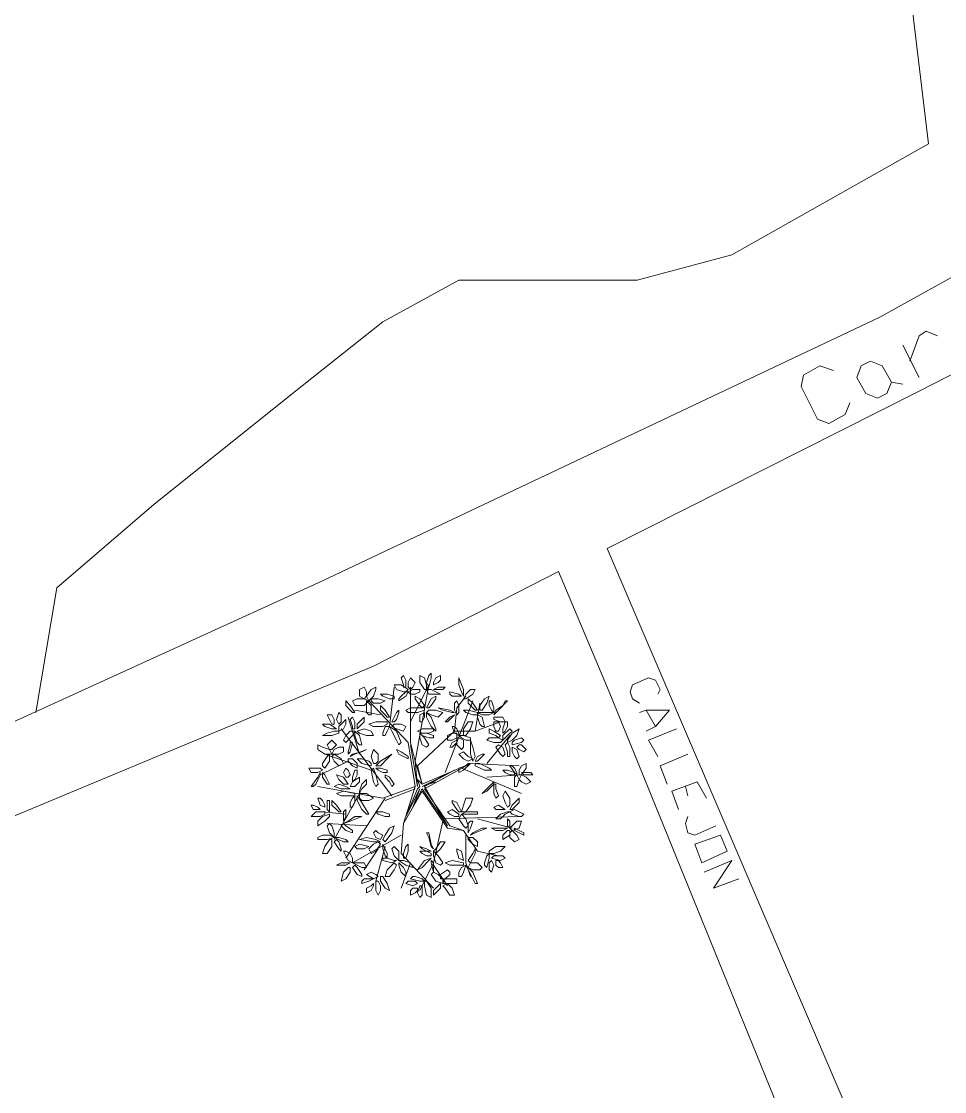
# Model space of a CAD drawing. Header units: millimetres. Extents: x 2529 to 2673, y 1639 to 1859.
# Drawn here: x 2572.5 to 2583.78, y 1712.06 to 1725.14 of the extents above; entities that cross this region are included whole.
import ezdxf

# ---------------------------------------------------------------- set-up
doc = ezdxf.new("R2010")
doc.units = ezdxf.units.MM
for name, color, linetype in [('PDF_0', 7, 'Continuous'), ('PDF_CVL_CUADCON_TIT', 7, 'Continuous'), ('PDF_outline', 7, 'Continuous')]:
    doc.layers.add(name, color=color, linetype=linetype)

msp = doc.modelspace()

# ---------------------------------------------------------------- linework, layer by layer
at = {"layer": 'PDF_0', "lineweight": 9}
for points in [[(2577.171, 1717.007), (2577.199, 1717.007), (2577.199, 1717.091), (2577.171, 1717.148), (2577.142, 1717.12), (2577.171, 1717.035)], [(2577.453, 1716.978), (2577.425, 1716.978), (2577.368, 1717.063), (2577.368, 1717.148), (2577.425, 1717.12), (2577.453, 1717.035)], [(2577.453, 1717.063), (2577.481, 1717.007), (2577.51, 1717.12), (2577.51, 1717.176), (2577.481, 1717.148)], [(2577.538, 1717.035), (2577.538, 1717.063), (2577.566, 1717.12), (2577.623, 1717.148), (2577.623, 1717.091), (2577.594, 1717.063)], [(2576.719, 1716.95), (2576.719, 1716.894), (2576.691, 1716.865), (2576.634, 1716.894), (2576.634, 1716.978), (2576.691, 1717.007)], [(2576.832, 1717.007), (2576.832, 1716.978), (2576.804, 1716.894), (2576.747, 1716.837), (2576.719, 1716.894), (2576.775, 1716.978)], [(2577.171, 1716.95), (2577.086, 1716.978), (2577.058, 1717.035), (2577.142, 1717.035), (2577.227, 1716.978), (2577.199, 1716.95)], [(2577.255, 1716.978), (2577.227, 1717.007), (2577.227, 1717.063), (2577.255, 1717.12), (2577.312, 1717.063), (2577.284, 1717.007)], [(2577.651, 1716.978), (2577.679, 1717.007), (2577.594, 1717.007), (2577.538, 1716.978), (2577.566, 1716.978)], [(2577.848, 1717.035), (2577.848, 1717.12), (2577.905, 1716.978), (2577.905, 1716.894), (2577.877, 1716.95)], [(2577.001, 1716.865), (2576.917, 1716.894), (2576.888, 1716.922), (2576.973, 1716.922), (2577.058, 1716.894), (2577.058, 1716.865)], [(2577.142, 1716.894), (2577.199, 1716.95), (2577.227, 1716.95), (2577.199, 1716.894), (2577.114, 1716.837), (2577.114, 1716.865)], [(2577.312, 1716.922), (2577.255, 1716.922), (2577.227, 1716.95), (2577.284, 1716.978), (2577.368, 1716.978), (2577.368, 1716.95)], [(2577.368, 1716.781), (2577.312, 1716.865), (2577.312, 1716.894), (2577.368, 1716.865), (2577.425, 1716.781), (2577.397, 1716.752)], [(2577.566, 1716.922), (2577.481, 1716.922), (2577.453, 1716.978), (2577.51, 1716.978), (2577.623, 1716.922), (2577.594, 1716.922)], [(2577.51, 1716.781), (2577.566, 1716.865), (2577.566, 1716.894), (2577.51, 1716.865), (2577.453, 1716.752), (2577.481, 1716.752)], [(2577.764, 1716.894), (2577.848, 1716.894), (2577.877, 1716.894), (2577.848, 1716.922), (2577.736, 1716.95), (2577.736, 1716.922)], [(2577.905, 1716.865), (2577.933, 1716.865), (2578.018, 1716.922), (2578.046, 1716.978), (2577.99, 1716.978), (2577.933, 1716.922)], [(2578.103, 1716.724), (2578.131, 1716.724), (2578.187, 1716.809), (2578.216, 1716.894), (2578.159, 1716.865), (2578.103, 1716.781)], [(2576.521, 1716.724), (2576.465, 1716.781), (2576.465, 1716.837), (2576.521, 1716.781), (2576.578, 1716.696), (2576.549, 1716.696)], [(2576.606, 1716.865), (2576.691, 1716.865), (2576.747, 1716.837), (2576.691, 1716.781), (2576.578, 1716.781), (2576.549, 1716.837)], [(2576.719, 1716.696), (2576.719, 1716.781), (2576.719, 1716.837), (2576.775, 1716.781), (2576.775, 1716.668), (2576.747, 1716.668)], [(2576.775, 1716.837), (2576.775, 1716.865), (2576.86, 1716.865), (2576.945, 1716.837), (2576.888, 1716.809), (2576.804, 1716.809)], [(2576.945, 1716.668), (2576.888, 1716.724), (2576.888, 1716.781), (2576.945, 1716.724), (2577.001, 1716.639), (2576.973, 1716.639)], [(2577.34, 1716.696), (2577.227, 1716.696), (2577.199, 1716.724), (2577.255, 1716.752), (2577.425, 1716.752), (2577.425, 1716.724)], [(2577.651, 1716.724), (2577.594, 1716.752), (2577.736, 1716.724), (2577.792, 1716.696), (2577.764, 1716.696)], [(2577.82, 1716.668), (2577.848, 1716.696), (2577.848, 1716.781), (2577.82, 1716.837), (2577.792, 1716.809), (2577.792, 1716.724)], [(2578.018, 1716.752), (2577.961, 1716.809), (2577.961, 1716.865), (2578.018, 1716.809), (2578.074, 1716.724), (2578.046, 1716.724)], [(2578.216, 1716.781), (2578.244, 1716.724), (2578.272, 1716.696), (2578.272, 1716.752), (2578.244, 1716.837), (2578.216, 1716.837)], [(2578.385, 1716.781), (2578.3, 1716.724), (2578.272, 1716.668), (2578.329, 1716.724), (2578.442, 1716.837), (2578.413, 1716.837)], [(2576.324, 1716.555), (2576.295, 1716.555), (2576.267, 1716.611), (2576.239, 1716.668), (2576.295, 1716.668), (2576.324, 1716.611)], [(2576.408, 1716.639), (2576.408, 1716.583), (2576.38, 1716.555), (2576.352, 1716.611), (2576.38, 1716.696), (2576.408, 1716.668)], [(2576.549, 1716.527), (2576.521, 1716.611), (2576.549, 1716.639), (2576.578, 1716.583), (2576.578, 1716.498), (2576.549, 1716.498)], [(2576.606, 1716.555), (2576.606, 1716.498), (2576.691, 1716.583), (2576.691, 1716.639), (2576.662, 1716.611)], [(2577.086, 1716.611), (2577.114, 1716.696), (2577.114, 1716.724), (2577.086, 1716.696), (2577.03, 1716.583), (2577.058, 1716.583)], [(2577.368, 1716.583), (2577.397, 1716.583), (2577.425, 1716.639), (2577.425, 1716.696), (2577.368, 1716.668), (2577.368, 1716.611)], [(2577.453, 1716.696), (2577.481, 1716.724), (2577.566, 1716.724), (2577.651, 1716.696), (2577.594, 1716.639), (2577.51, 1716.668)], [(2577.51, 1716.527), (2577.453, 1716.639), (2577.453, 1716.696), (2577.51, 1716.639), (2577.566, 1716.498), (2577.566, 1716.47)], [(2577.707, 1716.583), (2577.679, 1716.583), (2577.736, 1716.639), (2577.792, 1716.668), (2577.764, 1716.639)], [(2578.018, 1716.668), (2577.933, 1716.696), (2577.905, 1716.724), (2577.961, 1716.724), (2578.074, 1716.696), (2578.074, 1716.668)], [(2578.216, 1716.668), (2578.272, 1716.696), (2578.159, 1716.696), (2578.074, 1716.696), (2578.131, 1716.668)], [(2578.103, 1716.555), (2578.074, 1716.639), (2578.074, 1716.668), (2578.131, 1716.639), (2578.159, 1716.527), (2578.131, 1716.527)], [(2578.272, 1716.639), (2578.272, 1716.611), (2578.357, 1716.583), (2578.413, 1716.583), (2578.385, 1716.639), (2578.329, 1716.639)], [(2576.295, 1716.498), (2576.352, 1716.498), (2576.267, 1716.555), (2576.182, 1716.555), (2576.211, 1716.527)], [(2576.465, 1716.555), (2576.436, 1716.498), (2576.38, 1716.47), (2576.38, 1716.527), (2576.465, 1716.611), (2576.465, 1716.583)], [(2576.606, 1716.47), (2576.634, 1716.442), (2576.719, 1716.414), (2576.804, 1716.414), (2576.775, 1716.47), (2576.691, 1716.498)], [(2576.917, 1716.527), (2576.804, 1716.527), (2576.747, 1716.555), (2576.832, 1716.583), (2576.973, 1716.583), (2576.973, 1716.555)], [(2576.917, 1716.414), (2576.945, 1716.414), (2576.973, 1716.47), (2577.001, 1716.527), (2576.945, 1716.527), (2576.917, 1716.442)], [(2577.086, 1716.357), (2577.03, 1716.47), (2577.001, 1716.527), (2577.086, 1716.47), (2577.142, 1716.329), (2577.114, 1716.301)], [(2577.03, 1716.527), (2577.058, 1716.555), (2577.142, 1716.555), (2577.199, 1716.527), (2577.171, 1716.47), (2577.086, 1716.498)], [(2577.481, 1716.442), (2577.397, 1716.442), (2577.34, 1716.47), (2577.397, 1716.498), (2577.538, 1716.498), (2577.538, 1716.47)], [(2577.82, 1716.498), (2577.848, 1716.442), (2577.848, 1716.414), (2577.792, 1716.442), (2577.764, 1716.527), (2577.792, 1716.527)], [(2577.905, 1716.414), (2577.933, 1716.414), (2577.99, 1716.498), (2578.018, 1716.583), (2577.961, 1716.583), (2577.905, 1716.498)], [(2578.3, 1716.414), (2578.216, 1716.442), (2578.216, 1716.498), (2578.272, 1716.47), (2578.357, 1716.414), (2578.329, 1716.385)], [(2578.329, 1716.47), (2578.3, 1716.47), (2578.272, 1716.527), (2578.272, 1716.583), (2578.329, 1716.583), (2578.357, 1716.527)], [(2578.442, 1716.527), (2578.413, 1716.47), (2578.385, 1716.442), (2578.385, 1716.498), (2578.413, 1716.583), (2578.442, 1716.583)], [(2578.47, 1716.442), (2578.413, 1716.385), (2578.385, 1716.357), (2578.385, 1716.414), (2578.47, 1716.498), (2578.498, 1716.47)], [(2578.442, 1716.329), (2578.442, 1716.357), (2578.498, 1716.442), (2578.583, 1716.498), (2578.554, 1716.414), (2578.498, 1716.357)], [(2576.38, 1716.47), (2576.38, 1716.442), (2576.295, 1716.414), (2576.182, 1716.414), (2576.239, 1716.442), (2576.324, 1716.47)], [(2576.352, 1716.301), (2576.295, 1716.244), (2576.267, 1716.244), (2576.239, 1716.301), (2576.295, 1716.357), (2576.324, 1716.329)], [(2576.465, 1716.414), (2576.521, 1716.47), (2576.578, 1716.47), (2576.549, 1716.414), (2576.465, 1716.329), (2576.436, 1716.357)], [(2576.606, 1716.329), (2576.578, 1716.414), (2576.578, 1716.47), (2576.634, 1716.414), (2576.662, 1716.301), (2576.634, 1716.301)], [(2577.481, 1716.385), (2577.397, 1716.414), (2577.368, 1716.442), (2577.453, 1716.442), (2577.538, 1716.414), (2577.538, 1716.385)], [(2577.397, 1716.301), (2577.368, 1716.385), (2577.368, 1716.442), (2577.425, 1716.385), (2577.481, 1716.301), (2577.453, 1716.272)], [(2577.82, 1716.442), (2577.82, 1716.385), (2577.764, 1716.357), (2577.707, 1716.357), (2577.707, 1716.414), (2577.764, 1716.442)], [(2577.82, 1716.357), (2577.764, 1716.329), (2577.736, 1716.272), (2577.764, 1716.272), (2577.82, 1716.329)], [(2577.905, 1716.357), (2577.905, 1716.272), (2577.877, 1716.244), (2577.82, 1716.301), (2577.82, 1716.385), (2577.848, 1716.385)], [(2577.933, 1716.357), (2577.877, 1716.385), (2577.848, 1716.414), (2577.905, 1716.414), (2577.99, 1716.385), (2577.99, 1716.357)], [(2578.018, 1716.272), (2577.99, 1716.357), (2577.99, 1716.188), (2578.018, 1716.103), (2578.046, 1716.159)], [(2578.385, 1716.357), (2578.357, 1716.329), (2578.272, 1716.329), (2578.187, 1716.357), (2578.216, 1716.385), (2578.329, 1716.385)], [(2578.526, 1716.357), (2578.611, 1716.385), (2578.639, 1716.357), (2578.611, 1716.329), (2578.498, 1716.301), (2578.498, 1716.329)], [(2576.182, 1716.272), (2576.267, 1716.244), (2576.295, 1716.188), (2576.211, 1716.188), (2576.126, 1716.244), (2576.126, 1716.301)], [(2576.436, 1716.272), (2576.436, 1716.216), (2576.38, 1716.188), (2576.295, 1716.188), (2576.324, 1716.244), (2576.38, 1716.272)], [(2576.521, 1716.301), (2576.493, 1716.216), (2576.493, 1716.188), (2576.521, 1716.216), (2576.549, 1716.329), (2576.521, 1716.329)], [(2576.662, 1716.216), (2576.719, 1716.244), (2576.578, 1716.188), (2576.521, 1716.159), (2576.549, 1716.188)], [(2576.832, 1716.075), (2576.804, 1716.075), (2576.775, 1716.159), (2576.804, 1716.244), (2576.86, 1716.188), (2576.86, 1716.103)], [(2577.171, 1716.159), (2577.114, 1716.188), (2577.086, 1716.244), (2577.142, 1716.216), (2577.227, 1716.159), (2577.227, 1716.131)], [(2578.357, 1716.188), (2578.3, 1716.272), (2578.329, 1716.301), (2578.385, 1716.272), (2578.413, 1716.188), (2578.385, 1716.159)], [(2578.442, 1716.216), (2578.413, 1716.301), (2578.442, 1716.329), (2578.47, 1716.272), (2578.47, 1716.159), (2578.442, 1716.159)], [(2578.526, 1716.159), (2578.498, 1716.216), (2578.498, 1716.272), (2578.554, 1716.244), (2578.583, 1716.159), (2578.554, 1716.131)], [(2578.554, 1716.272), (2578.583, 1716.301), (2578.611, 1716.301), (2578.667, 1716.244), (2578.639, 1716.216), (2578.583, 1716.244)], [(2576.182, 1716.075), (2576.239, 1716.159), (2576.267, 1716.188), (2576.267, 1716.103), (2576.211, 1716.018), (2576.182, 1716.046)], [(2576.295, 1716.159), (2576.324, 1716.188), (2576.408, 1716.131), (2576.436, 1716.075), (2576.38, 1716.046), (2576.324, 1716.103)], [(2576.493, 1716.131), (2576.493, 1716.103), (2576.549, 1716.046), (2576.606, 1716.018), (2576.606, 1716.075), (2576.549, 1716.131)], [(2576.747, 1716.103), (2576.662, 1716.131), (2576.606, 1716.131), (2576.662, 1716.075), (2576.775, 1716.046), (2576.775, 1716.075)], [(2576.973, 1716.131), (2577.03, 1716.188), (2576.888, 1716.103), (2576.832, 1716.046), (2576.888, 1716.046)], [(2578.018, 1716.131), (2577.961, 1716.103), (2577.905, 1716.131), (2577.848, 1716.188), (2577.905, 1716.216), (2577.961, 1716.159)], [(2578.159, 1716.188), (2578.131, 1716.188), (2578.074, 1716.159), (2578.046, 1716.103), (2578.074, 1716.103), (2578.131, 1716.159)], [(2576.182, 1715.99), (2576.154, 1716.018), (2576.069, 1716.018), (2576.013, 1716.018), (2576.041, 1715.962), (2576.126, 1715.962)], [(2576.098, 1715.821), (2576.154, 1715.933), (2576.154, 1715.962), (2576.126, 1715.905), (2576.041, 1715.792), (2576.069, 1715.792)], [(2576.239, 1715.877), (2576.211, 1715.933), (2576.182, 1715.962), (2576.182, 1715.905), (2576.239, 1715.821), (2576.267, 1715.821)], [(2576.493, 1715.905), (2576.465, 1715.905), (2576.436, 1715.962), (2576.465, 1716.018), (2576.493, 1715.99), (2576.521, 1715.933)], [(2576.606, 1715.933), (2576.578, 1715.877), (2576.549, 1715.849), (2576.549, 1715.905), (2576.578, 1715.99), (2576.606, 1715.99)], [(2576.832, 1715.933), (2576.86, 1715.821), (2576.832, 1715.792), (2576.804, 1715.849), (2576.775, 1715.99), (2576.804, 1716.018)], [(2576.973, 1715.962), (2576.973, 1715.99), (2576.888, 1716.018), (2576.832, 1716.018), (2576.86, 1715.99), (2576.917, 1715.962)], [(2577.933, 1716.046), (2577.848, 1716.018), (2577.848, 1715.962), (2577.905, 1715.99), (2577.99, 1716.075), (2577.961, 1716.075)], [(2578.103, 1716.075), (2578.216, 1716.018), (2578.244, 1715.99), (2578.159, 1715.99), (2578.046, 1716.046), (2578.046, 1716.075)], [(2578.47, 1715.933), (2578.413, 1715.962), (2578.385, 1715.99), (2578.442, 1715.99), (2578.526, 1715.962), (2578.526, 1715.933)], [(2578.526, 1716.018), (2578.554, 1715.962), (2578.554, 1715.933), (2578.526, 1715.962), (2578.47, 1716.046), (2578.498, 1716.046)], [(2578.583, 1715.99), (2578.611, 1716.046), (2578.667, 1716.075), (2578.667, 1716.018), (2578.611, 1715.933), (2578.583, 1715.933)], [(2578.611, 1715.962), (2578.639, 1715.933), (2578.696, 1715.933), (2578.752, 1715.933), (2578.724, 1715.962), (2578.667, 1715.962)], [(2576.436, 1715.821), (2576.493, 1715.821), (2576.436, 1715.905), (2576.352, 1715.933), (2576.38, 1715.877)], [(2576.634, 1715.849), (2576.578, 1715.792), (2576.521, 1715.792), (2576.549, 1715.849), (2576.634, 1715.905), (2576.634, 1715.877)], [(2576.662, 1715.764), (2576.719, 1715.821), (2576.719, 1715.877), (2576.662, 1715.821), (2576.634, 1715.736), (2576.634, 1715.708)], [(2577.001, 1715.849), (2576.945, 1715.905), (2576.945, 1715.933), (2577.001, 1715.905), (2577.058, 1715.821), (2577.03, 1715.792)], [(2578.244, 1715.792), (2578.187, 1715.736), (2578.131, 1715.708), (2578.187, 1715.764), (2578.272, 1715.849), (2578.272, 1715.821)], [(2578.526, 1715.849), (2578.526, 1715.905), (2578.554, 1715.933), (2578.583, 1715.877), (2578.554, 1715.792), (2578.526, 1715.792)], [(2578.583, 1715.877), (2578.611, 1715.933), (2578.667, 1715.905), (2578.724, 1715.849), (2578.667, 1715.821), (2578.611, 1715.849)], [(2576.521, 1715.764), (2576.493, 1715.764), (2576.408, 1715.764), (2576.324, 1715.792), (2576.38, 1715.821), (2576.465, 1715.792)], [(2576.521, 1715.679), (2576.408, 1715.679), (2576.352, 1715.708), (2576.436, 1715.736), (2576.578, 1715.708), (2576.578, 1715.679)], [(2576.634, 1715.651), (2576.634, 1715.708), (2576.719, 1715.708), (2576.804, 1715.651), (2576.747, 1715.623), (2576.662, 1715.623)], [(2578.3, 1715.764), (2578.329, 1715.679), (2578.3, 1715.651), (2578.272, 1715.708), (2578.272, 1715.821), (2578.3, 1715.821)], [(2578.442, 1715.538), (2578.47, 1715.566), (2578.47, 1715.651), (2578.413, 1715.736), (2578.385, 1715.679), (2578.413, 1715.595)], [(2576.154, 1715.51), (2576.126, 1715.51), (2576.069, 1715.51), (2576.041, 1715.566), (2576.069, 1715.566), (2576.126, 1715.538)], [(2576.182, 1715.623), (2576.211, 1715.566), (2576.211, 1715.538), (2576.154, 1715.566), (2576.126, 1715.651), (2576.154, 1715.651)], [(2576.267, 1715.566), (2576.267, 1715.51), (2576.267, 1715.482), (2576.239, 1715.51), (2576.239, 1715.623), (2576.267, 1715.623)], [(2576.352, 1715.51), (2576.295, 1715.566), (2576.295, 1715.623), (2576.352, 1715.566), (2576.408, 1715.482), (2576.38, 1715.482)], [(2576.521, 1715.538), (2576.549, 1715.538), (2576.578, 1715.595), (2576.578, 1715.679), (2576.549, 1715.651), (2576.521, 1715.595)], [(2576.662, 1715.51), (2576.606, 1715.623), (2576.606, 1715.679), (2576.662, 1715.595), (2576.747, 1715.453), (2576.719, 1715.453)], [(2577.82, 1715.51), (2577.764, 1715.595), (2577.764, 1715.623), (2577.82, 1715.595), (2577.877, 1715.482), (2577.848, 1715.482)], [(2577.877, 1715.482), (2577.933, 1715.482), (2577.99, 1715.566), (2578.018, 1715.651), (2577.933, 1715.651), (2577.905, 1715.566)], [(2578.385, 1715.51), (2578.413, 1715.51), (2578.329, 1715.566), (2578.272, 1715.538), (2578.3, 1715.51)], [(2578.583, 1715.595), (2578.498, 1715.51), (2578.47, 1715.51), (2578.498, 1715.566), (2578.583, 1715.651), (2578.583, 1715.623)], [(2576.154, 1715.425), (2576.069, 1715.425), (2576.041, 1715.425), (2576.098, 1715.482), (2576.211, 1715.482), (2576.211, 1715.453)], [(2576.267, 1715.453), (2576.267, 1715.425), (2576.211, 1715.369), (2576.126, 1715.312), (2576.126, 1715.369), (2576.182, 1715.425)], [(2576.436, 1715.482), (2576.465, 1715.51), (2576.465, 1715.425), (2576.436, 1715.369), (2576.436, 1715.397)], [(2576.945, 1715.425), (2576.86, 1715.453), (2576.832, 1715.482), (2576.917, 1715.482), (2577.001, 1715.453), (2577.001, 1715.425)], [(2577.792, 1715.425), (2577.736, 1715.453), (2577.707, 1715.482), (2577.764, 1715.51), (2577.848, 1715.453), (2577.848, 1715.425)], [(2577.905, 1715.312), (2577.848, 1715.397), (2577.877, 1715.453), (2577.933, 1715.397), (2577.961, 1715.312), (2577.933, 1715.284)], [(2578.018, 1715.453), (2577.933, 1715.453), (2577.877, 1715.453), (2577.933, 1715.482), (2578.074, 1715.482), (2578.074, 1715.453)], [(2578.413, 1715.453), (2578.357, 1715.397), (2578.3, 1715.397), (2578.357, 1715.453), (2578.442, 1715.482), (2578.47, 1715.482)], [(2578.583, 1715.425), (2578.498, 1715.453), (2578.47, 1715.482), (2578.526, 1715.51), (2578.639, 1715.453), (2578.611, 1715.425)], [(2576.295, 1715.312), (2576.324, 1715.228), (2576.324, 1715.171), (2576.267, 1715.228), (2576.239, 1715.312), (2576.267, 1715.34)], [(2576.436, 1715.34), (2576.408, 1715.312), (2576.465, 1715.256), (2576.549, 1715.228), (2576.549, 1715.256), (2576.465, 1715.312)], [(2576.578, 1715.425), (2576.493, 1715.369), (2576.436, 1715.34), (2576.521, 1715.369), (2576.662, 1715.425), (2576.634, 1715.425)], [(2576.945, 1715.199), (2577.001, 1715.284), (2577.058, 1715.312), (2577.03, 1715.228), (2576.945, 1715.115), (2576.917, 1715.143)], [(2577.961, 1715.34), (2577.961, 1715.256), (2577.961, 1715.228), (2577.99, 1715.284), (2578.018, 1715.369), (2577.99, 1715.369)], [(2578.47, 1715.369), (2578.442, 1715.397), (2578.442, 1715.312), (2578.47, 1715.284), (2578.47, 1715.312)], [(2578.498, 1715.312), (2578.554, 1715.369), (2578.611, 1715.369), (2578.583, 1715.284), (2578.498, 1715.256), (2578.47, 1715.284)], [(2576.182, 1715.199), (2576.267, 1715.199), (2576.324, 1715.171), (2576.239, 1715.143), (2576.126, 1715.143), (2576.126, 1715.171)], [(2576.832, 1715.256), (2576.804, 1715.228), (2576.832, 1715.171), (2576.888, 1715.143), (2576.917, 1715.199), (2576.86, 1715.228)], [(2577.481, 1715.171), (2577.51, 1715.058), (2577.538, 1715.03), (2577.51, 1715.086), (2577.481, 1715.228), (2577.453, 1715.228)], [(2578.131, 1715.284), (2578.187, 1715.284), (2578.046, 1715.228), (2577.99, 1715.199), (2578.018, 1715.228)], [(2578.385, 1715.256), (2578.442, 1715.284), (2578.329, 1715.284), (2578.244, 1715.284), (2578.3, 1715.256)], [(2578.385, 1715.199), (2578.442, 1715.256), (2578.47, 1715.256), (2578.47, 1715.199), (2578.385, 1715.143), (2578.385, 1715.171)], [(2578.47, 1715.228), (2578.498, 1715.256), (2578.554, 1715.199), (2578.583, 1715.143), (2578.526, 1715.115), (2578.47, 1715.171)], [(2578.526, 1715.284), (2578.526, 1715.256), (2578.583, 1715.228), (2578.639, 1715.199), (2578.639, 1715.228), (2578.583, 1715.256)], [(2576.295, 1715.143), (2576.267, 1715.143), (2576.211, 1715.058), (2576.182, 1714.973), (2576.239, 1714.973), (2576.295, 1715.058)], [(2576.38, 1715.171), (2576.465, 1715.143), (2576.493, 1715.115), (2576.436, 1715.115), (2576.324, 1715.171), (2576.352, 1715.171)], [(2576.38, 1715.115), (2576.408, 1715.03), (2576.408, 1715.002), (2576.38, 1715.03), (2576.324, 1715.115), (2576.352, 1715.143)], [(2576.691, 1715.03), (2576.747, 1715.058), (2576.634, 1715.086), (2576.578, 1715.058), (2576.606, 1715.03)], [(2576.719, 1715.171), (2576.634, 1715.143), (2576.804, 1715.115), (2576.888, 1715.115), (2576.832, 1715.143)], [(2576.86, 1715.115), (2576.888, 1715.086), (2576.832, 1715.002), (2576.775, 1714.973), (2576.747, 1715.03), (2576.804, 1715.086)], [(2576.917, 1715.03), (2576.945, 1714.945), (2576.973, 1714.917), (2576.973, 1714.973), (2576.917, 1715.086), (2576.917, 1715.058)], [(2577.114, 1715.002), (2577.114, 1714.945), (2577.114, 1714.889), (2577.058, 1714.945), (2577.03, 1715.03), (2577.058, 1715.058)], [(2577.171, 1714.973), (2577.199, 1715.058), (2577.227, 1715.086), (2577.227, 1715.002), (2577.199, 1714.917), (2577.171, 1714.917)], [(2577.397, 1715.03), (2577.368, 1715.058), (2577.453, 1715.03), (2577.51, 1715.002), (2577.453, 1715.002)], [(2577.538, 1715.002), (2577.566, 1714.973), (2577.623, 1715.03), (2577.679, 1715.115), (2577.623, 1715.115), (2577.566, 1715.03)], [(2577.961, 1715.171), (2577.961, 1715.143), (2578.018, 1715.086), (2578.074, 1715.058), (2578.074, 1715.115), (2578.018, 1715.171)], [(2578.216, 1714.973), (2578.216, 1715.002), (2578.3, 1715.058), (2578.413, 1715.058), (2578.357, 1715.002), (2578.272, 1714.973)], [(2576.521, 1714.973), (2576.549, 1714.917), (2576.549, 1714.86), (2576.493, 1714.889), (2576.436, 1715.002), (2576.465, 1715.002)], [(2576.973, 1714.917), (2577.058, 1714.889), (2577.086, 1714.889), (2577.03, 1714.86), (2576.917, 1714.889), (2576.917, 1714.917)], [(2577.397, 1714.804), (2577.34, 1714.776), (2577.425, 1714.889), (2577.51, 1714.917), (2577.481, 1714.889)], [(2577.51, 1714.945), (2577.51, 1714.973), (2577.453, 1715.002), (2577.368, 1715.002), (2577.397, 1714.973), (2577.453, 1714.945)], [(2577.566, 1714.86), (2577.538, 1714.945), (2577.538, 1715.002), (2577.594, 1714.945), (2577.651, 1714.86), (2577.623, 1714.832)], [(2577.848, 1714.917), (2577.905, 1714.889), (2577.877, 1715.002), (2577.82, 1715.03), (2577.82, 1715.002)], [(2578.018, 1714.917), (2578.046, 1714.973), (2578.046, 1715.03), (2578.018, 1714.973), (2577.961, 1714.889), (2577.99, 1714.86)], [(2578.159, 1714.86), (2578.187, 1714.945), (2578.216, 1714.973), (2578.216, 1714.917), (2578.187, 1714.804), (2578.159, 1714.832)], [(2578.3, 1714.945), (2578.385, 1714.945), (2578.413, 1714.917), (2578.357, 1714.889), (2578.244, 1714.917), (2578.272, 1714.945)], [(2576.408, 1714.86), (2576.352, 1714.832), (2576.465, 1714.832), (2576.521, 1714.86), (2576.493, 1714.86)], [(2576.521, 1714.804), (2576.493, 1714.804), (2576.436, 1714.747), (2576.408, 1714.634), (2576.465, 1714.663), (2576.521, 1714.747)], [(2576.606, 1714.86), (2576.549, 1714.86), (2576.662, 1714.804), (2576.719, 1714.804), (2576.691, 1714.86)], [(2576.606, 1714.804), (2576.662, 1714.719), (2576.662, 1714.691), (2576.606, 1714.719), (2576.549, 1714.804), (2576.578, 1714.832)], [(2577.086, 1714.832), (2577.058, 1714.86), (2576.973, 1714.776), (2576.945, 1714.691), (2577.001, 1714.691), (2577.058, 1714.776)], [(2577.171, 1714.889), (2577.255, 1714.86), (2577.284, 1714.804), (2577.199, 1714.832), (2577.114, 1714.889), (2577.142, 1714.889)], [(2577.171, 1714.804), (2577.199, 1714.747), (2577.199, 1714.691), (2577.142, 1714.747), (2577.114, 1714.832), (2577.114, 1714.86)], [(2577.538, 1714.804), (2577.538, 1714.747), (2577.51, 1714.86), (2577.51, 1714.889), (2577.538, 1714.86)], [(2577.848, 1714.832), (2577.736, 1714.832), (2577.679, 1714.86), (2577.764, 1714.889), (2577.905, 1714.86), (2577.905, 1714.832)], [(2577.848, 1714.691), (2577.877, 1714.691), (2577.905, 1714.747), (2577.933, 1714.832), (2577.877, 1714.804), (2577.848, 1714.747)], [(2578.018, 1714.663), (2577.961, 1714.776), (2577.933, 1714.832), (2578.018, 1714.747), (2578.074, 1714.606), (2578.046, 1714.606)], [(2577.961, 1714.804), (2577.99, 1714.86), (2578.074, 1714.86), (2578.131, 1714.804), (2578.103, 1714.776), (2578.018, 1714.776)], [(2578.216, 1714.776), (2578.244, 1714.747), (2578.272, 1714.832), (2578.244, 1714.889), (2578.216, 1714.86)], [(2578.3, 1714.889), (2578.329, 1714.889), (2578.357, 1714.86), (2578.385, 1714.804), (2578.329, 1714.804), (2578.3, 1714.832)], [(2576.691, 1714.663), (2576.775, 1714.663), (2576.804, 1714.663), (2576.747, 1714.634), (2576.662, 1714.606), (2576.662, 1714.634)], [(2576.775, 1714.747), (2576.719, 1714.719), (2576.804, 1714.663), (2576.86, 1714.691), (2576.832, 1714.719)], [(2576.888, 1714.691), (2576.917, 1714.691), (2576.973, 1714.606), (2577.001, 1714.522), (2576.945, 1714.55), (2576.888, 1714.634)], [(2577.312, 1714.691), (2577.397, 1714.663), (2577.425, 1714.634), (2577.368, 1714.634), (2577.255, 1714.663), (2577.284, 1714.691)], [(2577.594, 1714.719), (2577.651, 1714.663), (2577.651, 1714.606), (2577.566, 1714.634), (2577.51, 1714.719), (2577.538, 1714.747)], [(2577.736, 1714.719), (2577.679, 1714.663), (2577.623, 1714.663), (2577.623, 1714.719), (2577.707, 1714.776), (2577.736, 1714.747)], [(2577.82, 1714.663), (2577.82, 1714.606), (2577.736, 1714.606), (2577.651, 1714.606), (2577.679, 1714.663), (2577.764, 1714.663)], [(2576.804, 1714.606), (2576.804, 1714.578), (2576.775, 1714.522), (2576.719, 1714.493), (2576.719, 1714.55), (2576.775, 1714.578)], [(2576.888, 1714.578), (2576.888, 1714.522), (2576.86, 1714.465), (2576.832, 1714.522), (2576.832, 1714.634), (2576.86, 1714.634)], [(2577.227, 1714.634), (2577.199, 1714.606), (2577.284, 1714.578), (2577.34, 1714.606), (2577.312, 1714.634)], [(2577.34, 1714.55), (2577.34, 1714.522), (2577.312, 1714.493), (2577.255, 1714.465), (2577.255, 1714.522), (2577.284, 1714.55)], [(2577.397, 1714.55), (2577.397, 1714.465), (2577.368, 1714.437), (2577.34, 1714.493), (2577.368, 1714.578), (2577.397, 1714.578)], [(2577.425, 1714.634), (2577.453, 1714.634), (2577.51, 1714.55), (2577.51, 1714.437), (2577.453, 1714.465), (2577.425, 1714.578)], [(2577.538, 1714.522), (2577.538, 1714.465), (2577.623, 1714.55), (2577.623, 1714.606), (2577.594, 1714.578)], [(2577.651, 1714.578), (2577.707, 1714.606), (2577.764, 1714.55), (2577.792, 1714.465), (2577.736, 1714.465), (2577.679, 1714.55)]]:
    msp.add_lwpolyline(points, close=True, dxfattribs=at)
for points in [[(2577.001, 1716.527), (2577.058, 1717.007)], [(2577.255, 1716.583), (2577.481, 1717.035), (2577.312, 1716.103), (2577.255, 1716.329), (2577.255, 1717.007)], [(2578.103, 1716.809), (2578.046, 1716.47), (2577.792, 1716.47), (2577.82, 1716.752), (2577.933, 1716.894)], [(2577.312, 1715.792), (2577.227, 1716.329), (2576.747, 1716.837)], [(2577.679, 1715.962), (2578.018, 1716.837)], [(2576.634, 1716.188), (2576.493, 1716.639)], [(2576.888, 1716.668), (2576.578, 1716.724)], [(2577.03, 1715.679), (2576.408, 1716.498)], [(2578.046, 1716.47), (2578.357, 1716.583)], [(2577.792, 1716.47), (2577.34, 1716.046), (2577.397, 1715.821), (2577.99, 1716.075), (2577.425, 1715.764), (2577.736, 1715.312), (2577.905, 1715.256)], [(2578.187, 1716.075), (2578.47, 1716.414)], [(2577.255, 1716.301), (2577.34, 1715.792), (2577.312, 1716.103), (2577.397, 1715.821), (2577.34, 1715.877), (2577.368, 1715.792), (2577.34, 1715.764), (2577.199, 1715.425), (2577.368, 1715.764), (2577.284, 1715.538), (2577.397, 1715.764), (2577.707, 1715.312), (2577.425, 1715.792), (2577.792, 1715.99), (2577.397, 1715.792)], [(2576.493, 1716.103), (2576.154, 1715.933)], [(2576.775, 1715.99), (2576.211, 1716.188)], [(2577.877, 1716.018), (2578.611, 1715.708)], [(2577.99, 1716.075), (2578.583, 1716.046)], [(2577.397, 1715.792), (2577.566, 1715.849), (2577.397, 1715.792)], [(2578.187, 1715.905), (2578.611, 1715.933)], [(2578.329, 1714.945), (2578.074, 1715.002), (2577.905, 1715.256), (2577.707, 1715.284), (2577.397, 1715.736), (2577.171, 1715.34), (2577.312, 1715.792), (2576.917, 1715.651), (2576.126, 1715.792)], [(2576.634, 1715.708), (2576.324, 1715.143)], [(2577.312, 1715.764), (2576.945, 1715.623)], [(2576.945, 1715.651), (2576.465, 1714.917)], [(2576.465, 1715.453), (2576.182, 1715.482)], [(2576.719, 1715.312), (2576.239, 1715.34)], [(2577.171, 1715.34), (2577.142, 1714.973), (2577.538, 1714.55)], [(2577.651, 1715.369), (2577.538, 1714.86), (2577.368, 1714.522)], [(2577.651, 1715.397), (2578.583, 1715.425)], [(2578.074, 1715.397), (2578.498, 1715.284)], [(2577.142, 1715.199), (2576.549, 1714.86)], [(2577.933, 1715.199), (2577.933, 1714.86), (2577.99, 1714.691)], [(2576.945, 1715.058), (2576.832, 1714.634)], [(2576.86, 1715.03), (2576.691, 1714.776)], [(2577.255, 1714.86), (2577.142, 1714.55)], [(2577.538, 1714.832), (2577.707, 1714.578)]]:
    msp.add_lwpolyline(points, dxfattribs=at)
at = {"layer": 'PDF_CVL_CUADCON_TIT', "lineweight": 9}
for points in [[(2582.677, 1731.183), (2583.581, 1723.643), (2581.181, 1722.287), (2580.023, 1721.977), (2579.119, 1721.977), (2577.848, 1721.977), (2576.917, 1721.468), (2575.815, 1720.593), (2574.121, 1719.238), (2572.935, 1718.221), (2572.681, 1716.696)], [(2582.988, 1721.525), (2587.055, 1723.784)], [(2583.355, 1720.988), (2583.468, 1721.299), (2583.553, 1721.356), (2583.694, 1721.299)], [(2583.468, 1720.791), (2583.27, 1721.186)], [(2582.621, 1720.48), (2582.564, 1720.339), (2582.367, 1720.226), (2582.226, 1720.282), (2582.028, 1720.678), (2582.056, 1720.819), (2582.254, 1720.932), (2582.423, 1720.875)], [(2583.129, 1720.734), (2583.27, 1720.706)], [(2585.36, 1705.372), (2579.656, 1718.701)], [(2579.063, 1718.419), (2579.684, 1716.95), (2582, 1711.246), (2584.344, 1705.852), (2586.32, 1701.221), (2586.829, 1701.447), (2586.038, 1703.028), (2585.501, 1704.073), (2585.163, 1703.932), (2584.654, 1705.118)], [(2580.051, 1716.809), (2579.966, 1716.865), (2579.938, 1716.95), (2579.966, 1717.035), (2580.164, 1717.12), (2580.249, 1717.091), (2580.305, 1716.978), (2580.277, 1716.922)], [(2580.051, 1716.696), (2580.136, 1716.724), (2580.418, 1716.724), (2580.249, 1716.527), (2580.136, 1716.47)], [(2580.136, 1716.724), (2580.249, 1716.527)], [(2580.503, 1716.498), (2580.164, 1716.357), (2580.277, 1716.159)], [(2580.644, 1716.188), (2580.305, 1716.046), (2580.39, 1715.821)], [(2580.531, 1715.51), (2580.447, 1715.736), (2580.757, 1715.849), (2580.87, 1715.651)], [(2580.616, 1715.792), (2580.644, 1715.679)], [(2580.644, 1715.425), (2580.616, 1715.34), (2580.644, 1715.228), (2580.729, 1715.199), (2580.983, 1715.312)], [(2580.842, 1714.747), (2581.181, 1714.889), (2580.955, 1714.55), (2581.265, 1714.663)]]:
    msp.add_lwpolyline(points, dxfattribs=at)
for points in [[(2583.073, 1720.593), (2582.96, 1720.537), (2582.819, 1720.593), (2582.706, 1720.791), (2582.762, 1720.932), (2582.875, 1720.988), (2583.016, 1720.932), (2583.129, 1720.734)], [(2580.729, 1715.086), (2581.04, 1715.199), (2581.124, 1715.002), (2580.814, 1714.86)]]:
    msp.add_lwpolyline(points, close=True, dxfattribs=at)
at = {"layer": 'PDF_outline', "lineweight": 9}
for points in [[(2585.727, 1721.779), (2583.468, 1720.621), (2579.656, 1718.701)], [(2563.107, 1713.985), (2567.852, 1715.143), (2569.377, 1715.369), (2570.986, 1715.933), (2576.182, 1718.306), (2582.988, 1721.525)], [(2579.063, 1718.419), (2576.804, 1717.261), (2571.382, 1715.002), (2571.353, 1715.002), (2569.715, 1714.409), (2568.275, 1713.872), (2568.191, 1713.844), (2563.277, 1712.573)]]:
    msp.add_lwpolyline(points, dxfattribs=at)

doc.saveas('drawing.dxf')
